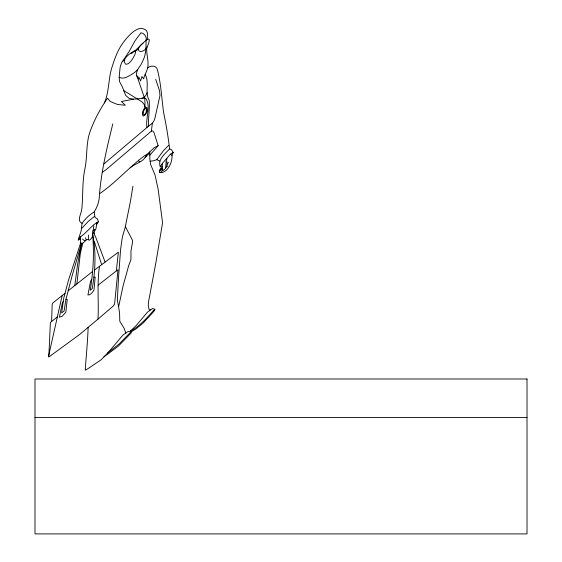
<?xml version="1.0" encoding="UTF-8"?>
<svg xmlns="http://www.w3.org/2000/svg" width="562" height="562" viewBox="0 0 562 562"><rect width="100%" height="100%" fill="white"/><g stroke="black" fill="none" stroke-linecap="round" stroke-linejoin="round"><path stroke-width="0.84" d="M92.547 233.441C96.186 251.495 95.428 270.477 92.217 288.615L90.215 290.266C93.334 271.481 94.283 252.422 92.547 233.441L93.861 225.875M107.89 352.838L119.158 343.986L130.616 332.191L130.314 331.236L127.616 331.77L122.797 335.219L109.738 350.758L101.181 359.764L88.501 368.286L85.543 370.147L85.255 369.859C86.211 355.739 87.686 341.563 88.129 327.358M104.012 163.865L148.459 126.225C148.178 117.556 149.921 108.902 149.19 100.261C144.518 92.47 149.752 82.481 145.158 74.437M57.387 316.799L50.383 322.525L48.81 357.025L79.242 334.783L98.006 319.104C98.898 301.464 96.875 283.873 99.488 266.297M51.606 321.527L52.168 304.534L52.912 302.904L65.03 293.308M146.991 127.398C145.214 118.378 151.466 105.916 145.488 98.104L133.601 99.179L121.441 101.497L125.291 105.249L117.493 104.476L110.349 101.539L107.595 98.195C100.141 108.796 94.016 120.38 89.716 132.618C85.923 144.336 87.412 156.889 84.918 168.825C82.066 182.032 83.218 195.738 81.792 209.001C81.694 213.103 76.284 220.957 82.038 223.339C85.276 218.857 89.274 214.775 94.1 212.014C96.713 208.031 98.455 203.528 99.151 198.808C100.724 173.391 106.752 148.579 112.786 123.914M146.886 46.983C146.043 52.533 148.052 57.844 148.01 63.366C148.747 69.063 144.764 73.636 143.626 78.849L141.975 76.488L140.584 80.998L138.793 76.875L138.638 78.961C134.156 74.535 137.564 69.154 140.584 65.29A27.454 11.43 -54.6 0 0 143.233 59.951C146.162 53.861 145.951 47.152 146.071 40.682C146.977 36.923 144.673 33.446 141.02 32.736L135.238 40.471L129.077 51.578L121.715 62.586L120.338 66.225L119.945 68.971L119.179 77.233L119.488 81.462L122.277 86.78L125.67 95.449L129.056 98.301L133.601 99.179M147.279 39.754L147.434 33.221L146.598 30.741C138.688 23.414 128.726 35.596 124.019 41.511C118.442 48.627 115.161 57.184 112.47 65.726C108.164 77.725 109.527 91.283 104.363 102.909M166.914 161.631C167.947 164.926 166.134 168.797 163.198 170.398L162.172 168.614L162.306 163.472L170.441 154.143L173.222 152.351L171.199 149.443L169.598 148.895C168.193 136.756 166.113 124.448 163.57 112.358C161.715 98.427 161.048 84.202 157.606 70.566C157.142 65.318 150.974 65.101 147.743 67.869M82.038 223.339L81.139 230.891L78.153 240.206L80.324 238.962L80.282 236.932C86.998 232.605 91.416 225.32 98.561 221.554L97.177 218.618L95.076 217.522L94.1 212.014M76.868 283.936L80.317 253.462L82.783 243.198L86.717 239.693L88.374 239.51L88.852 240.15L89.562 240.093L90.974 238.92L92.667 236.244M98.111 285.159L116.327 270.94L118.385 252.169L94.683 269.915M143.022 43.218C131.466 52.442 145.024 55.315 148.185 44.461C154.353 27.636 132.463 56.01 130.988 53.088C127.686 55.28 121.94 59.642 125.466 64.054A6.892 2.866 -54.6 0 0 127.335 63.977C131.571 63.33 141.28 44.756 130.988 53.088M74.76 285.601L77.619 264.252L81.504 243.557L80.521 242.152L80.324 238.962M93.109 230.666L94.507 229.542L94.781 229.851L94.065 233.743M155.723 79.368L159.503 90.665L159.994 95.421L155 117.957L153.974 120.816L152.372 123.176L151.375 131.136L105.811 169.914L102.34 172.267M88.403 235.092L88.374 239.51M96.973 222.383L95.947 228.804L94.88 230.546M132.941 186.198L130.251 202.376L125.171 227.427L122.418 236.813L121.54 242.559L120.514 250.315L118.561 277.066L117.367 299.953L119.58 312.577L119.79 321.218L124.307 328.686L125.748 332.971M118.645 306.662L123.106 285.798L128.775 265.341L130.925 259.777L130.995 250.926L132.639 241.449L132.499 240.29L125.326 226.591M169.598 148.895C165.411 153.693 157.332 159.369 160.275 166.731L161.161 167.069L162.235 166.577M48.55 356.139L62.157 295.584M98.561 221.554L96.643 224.4M165.734 167.82L166.106 161.245L166.991 158.737M151.375 131.136L152.934 130.974L154.136 132.941L158.147 145.677L154.255 147.715L146.64 154.676C144.195 162.074 135.414 163.177 130.138 167.848M173.222 152.351L171.993 155.337C172.478 162.341 168.017 172.091 160.844 172.752L162.825 170.188M80.696 242.826L68.402 280.487L63.682 298.45L61.651 312.901L64.103 311.046L65.88 299.63L71.788 276.975L81.504 243.557L82.783 243.198M160.275 166.731L162.306 163.472M147.153 92.716L145.691 95.596L144.16 97.085L141.814 98.273M162.172 168.614L160.556 169.246L159.524 170.581L159.341 172.639L161.041 172.239M91.732 279.258L90.594 281.155L87.918 295.043C90.707 295.022 92.54 292.205 93.959 290.132L95.182 277.122L93.875 277.171M63.26 301.464L62.389 302.763L59.431 317.165L62.129 316.28L65.88 312.156L67.236 299.462L65.979 299.258M150.159 161.238L153.939 160.683L156.77 159.636L163.444 150.7L168.74 145.291M167.265 164.097L168.509 162.432M78.511 239.173L80.282 236.932M81.652 228.46L88.431 221.245L94.521 216.307M135.597 51.226L138.442 48.817M149.801 155.182L158.147 145.677M137.528 69.751L135.463 71.753A20.97 8.732 -54.6 0 1 132.154 74.121C128.269 76.207 123.724 79.846 119.179 77.233M159.622 171.368L162.327 169.106M145.052 157.627L149.787 152.808M99.734 193.63C115.898 182.488 128.909 167.406 144.603 155.702L146.64 154.676M154.459 309.416C147.328 317.621 140.001 325.946 130.314 331.236L136.123 325.609L147.588 312.043L152.618 308.531L154.929 309.24L154.655 310.336L152.576 312.823L143.092 323.052L136.194 328.742L130.616 332.191M116.327 270.94L117.992 269.809L114.599 304.112L113.229 306.044L98.006 319.104M68.178 290.814L92.575 271.495M148.459 126.225L152.372 123.176M122.312 61.623L124.532 60.078M104.026 356.849L118.406 346.073L131.15 332.999L131.283 331.945M166.745 166.471L168.024 166.015M162.151 167.883L160.451 168.719L159.819 170.005M150.468 309.76L149.422 309.852L149 309.29L148.256 305.602L148.523 301.913L155.934 262.391L162.573 222.742L158.133 189.155L155.028 174.951L150.609 164.455L149.822 158.877L149.78 151.958M85.361 240.606L84.117 240.424L82.509 239.04M34.992 417.552L527.008 417.552M86.717 239.693L85.895 239.307L85.501 237.705M139.769 161.723L138.828 161.245L138.442 160.149M159.882 161.09L156.77 159.636M170.441 154.143L171.993 155.337M123.591 90.51L142.109 101.905L143.949 104.089L145.122 107.553C143.155 109.597 141.554 113.074 142.896 115.8L143.359 116.039C146.457 115.006 148.073 110.257 146.759 107.356L145.122 107.553L144.799 98.989L136.854 75.519M93.102 231.741L95.772 237.319L105.101 262.075M94.353 241.611L101.659 264.667M143.366 111.894L143.24 113.707L143.984 114.964C146.134 113.995 146.97 110.426 146.008 108.361L144.764 108.698L143.366 111.894M527.008 378.992L34.992 378.992L34.992 533.9L527.008 533.9L527.008 378.992"/></g></svg>
